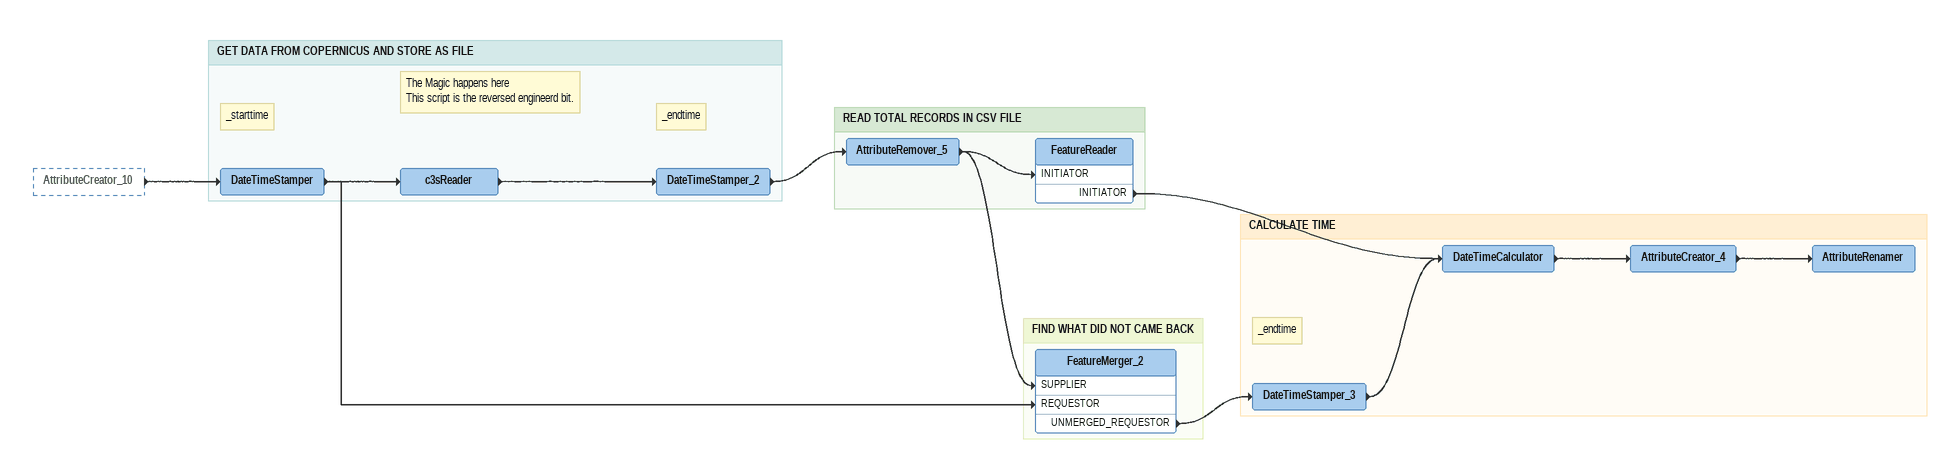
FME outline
AttributeCreator_10 [outside]
    -> DateTimeStamper

Bookmark: GET DATA FROM COPERNICUS AND STORE AS FILE
Note: _starttime
DateTimeStamper
    -> c3sReader
    -> FeatureMerger_2 [REQUESTOR]
Note: The Magic happens here / This script is the reversed engineerd bit.
c3sReader
    -> DateTimeStamper_2
Note: _endtime
DateTimeStamper_2
    -> AttributeRemover_5

Bookmark: READ TOTAL RECORDS IN CSV FILE
AttributeRemover_5
    -> FeatureReader [INITIATOR]
    -> FeatureMerger_2 [SUPPLIER]
FeatureReader
    INITIATOR -> DateTimeCalculator

Bookmark: FIND WHAT DID NOT CAME BACK
FeatureMerger_2
    UNMERGED_REQUESTOR -> DateTimeStamper_3

Bookmark: CALCULATE TIME
Note: _endtime
DateTimeStamper_3
    -> DateTimeCalculator
DateTimeCalculator
    -> AttributeCreator_4
AttributeCreator_4
    -> AttributeRenamer
AttributeRenamer
